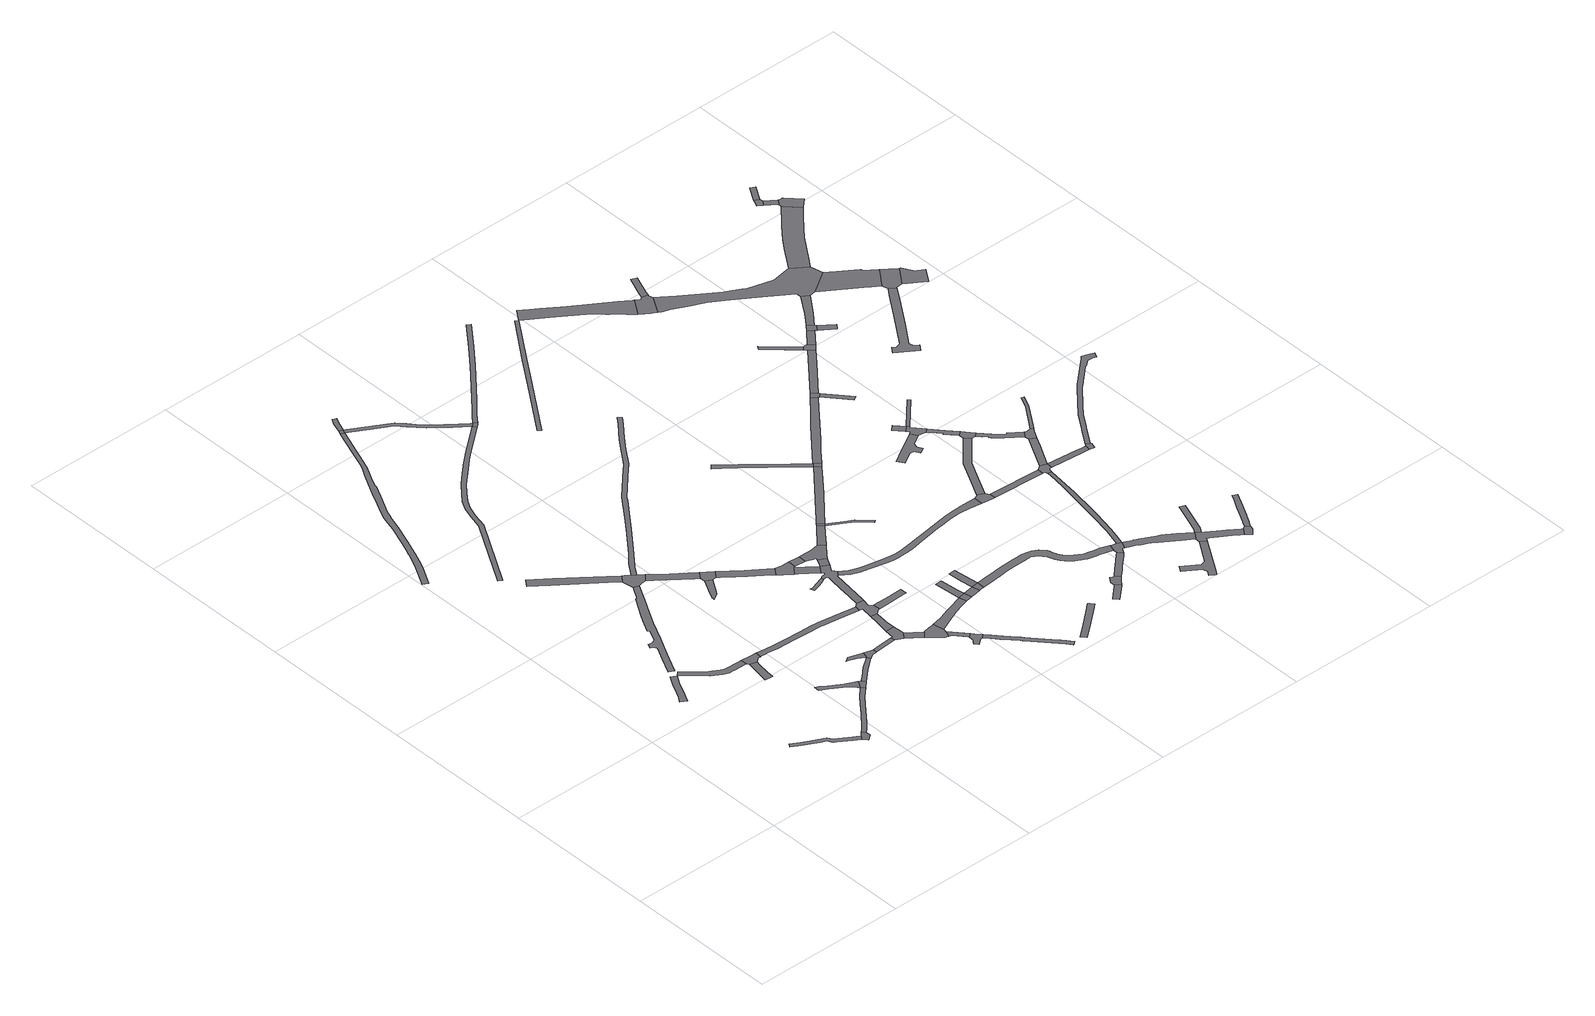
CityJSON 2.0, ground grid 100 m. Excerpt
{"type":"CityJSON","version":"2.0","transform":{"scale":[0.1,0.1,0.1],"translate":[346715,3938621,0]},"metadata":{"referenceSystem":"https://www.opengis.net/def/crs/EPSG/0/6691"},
"CityObjects":{
"road1":{"type":"Road","attributes":{"RoadStructureAttribute.sectionType":"1"},"geometry":[{"type":"MultiSurface","lod":"1","boundaries":[[[0,1,2,3,4,5,6,7,8,9,10,11,12,13,14,15,16,17]]]}]},
"road2":{"type":"Road","attributes":{"RoadStructureAttribute.sectionType":"1"},"geometry":[{"type":"MultiSurface","lod":"1","boundaries":[[[18,19,20,21,22,23,24,25,26,27,28,29,30,31,32,33,34,35,36,37,38,39,22,40,41,42,43,44,45,46,47]]]}]},
"road3":{"type":"Road","geometry":[{"type":"MultiSurface","lod":"1","boundaries":[[[16,48,49,50,51,52,53,54,55,17]]]}]},
"road4":{"type":"Road","attributes":{"RoadStructureAttribute.sectionType":"1"},"geometry":[{"type":"MultiSurface","lod":"1","boundaries":[[[56,57,58,59,60,61,52,51,62,63,64,65,66,67,68,69,70]]]}]},
"road5":{"type":"Road","attributes":{"RoadStructureAttribute.sectionType":"1"},"geometry":[{"type":"MultiSurface","lod":"1","boundaries":[[[71,72,73,74,75,76,77,78]]]}]},
"road6":{"type":"Road","attributes":{"RoadStructureAttribute.sectionType":"1"},"geometry":[{"type":"MultiSurface","lod":"1","boundaries":[[[79,80,81,82,83,84,85,86,87,88,89,90,91,92,93,94,95,96,97,98,99,100,101,102,103,104]]]}]},
"road7":{"type":"Road","geometry":[{"type":"MultiSurface","lod":"1","boundaries":[[[105,106,107,108,109,33,32,71,78]]]}]},
"road8":{"type":"Road","attributes":{"RoadStructureAttribute.sectionType":"1"},"geometry":[{"type":"MultiSurface","lod":"1","boundaries":[[[110,111,112,113,114,115,116,117,118,119,120,121,122,123,124,125,70,126]]]}]},
"road9":{"type":"Road","attributes":{"RoadStructureAttribute.sectionType":"1"},"geometry":[{"type":"MultiSurface","lod":"1","boundaries":[[[127,128,129,130,131,132,133,134,135,136]]]}]},
"road10":{"type":"Road","geometry":[{"type":"MultiSurface","lod":"1","boundaries":[[[70,69,137,138,139,126]]]}]},
"road11":{"type":"Road","attributes":{"RoadStructureAttribute.sectionType":"1"},"geometry":[{"type":"MultiSurface","lod":"1","boundaries":[[[140,141,142,139,138,143,144,145,146,147,148]]]}]},
"road12":{"type":"Road","geometry":[{"type":"MultiSurface","lod":"1","boundaries":[[[149,150,151,152,153,154,132,131,79,104]]]}]},
"road13":{"type":"Road","attributes":{"RoadStructureAttribute.sectionType":"1"},"geometry":[{"type":"MultiSurface","lod":"1","boundaries":[[[155,156,157,158,159,160,161,162,163,148]]]}]},
"road14":{"type":"Road","attributes":{"RoadStructureAttribute.sectionType":"1"},"geometry":[{"type":"MultiSurface","lod":"1","boundaries":[[[164,165,166,167,168,169,170,171,172,173,174,175,176,177,178,179,180,181,182,183,184,185,186,187,188,108,107]]]}]},
"road15":{"type":"Road","geometry":[{"type":"MultiSurface","lod":"1","boundaries":[[[148,147,189,190,191,192,193,155]]]}]},
"road16":{"type":"Road","attributes":{"RoadStructureAttribute.sectionType":"1"},"geometry":[{"type":"MultiSurface","lod":"1","boundaries":[[[194,195,196,197,198,199,200,201,202,203,204,205,206,207,208,209,210,211,212,213,214,215,216,217,218,219,220,221,222,223,224,225,226,227,228,229,230,231,232,233,234,235,236,237,238,239,240,241,242,243,244,245,246,247,248,249,250,251,252,253,236,254]]]}]},
"road17":{"type":"Road","attributes":{"RoadStructureAttribute.sectionType":"1"},"geometry":[{"type":"MultiSurface","lod":"1","boundaries":[[[255,256,257,258,259,260,261,151,150]]]}]},
"road18":{"type":"Road","attributes":{"RoadStructureAttribute.sectionType":"1"},"geometry":[{"type":"MultiSurface","lod":"1","boundaries":[[[262,263,264,265,266,267,268,269]]]}]},
"road19":{"type":"Road","attributes":{"RoadStructureAttribute.sectionType":"1"},"geometry":[{"type":"MultiSurface","lod":"1","boundaries":[[[243,270,271,272,273,274,275,276,277,278,279,280,281,282,283,284,285,286,287,288,289,290,291,292]]]}]},
"road20":{"type":"Road","attributes":{"RoadStructureAttribute.sectionType":"1"},"geometry":[{"type":"MultiSurface","lod":"1","boundaries":[[[293,294,295,296,192,191,297,298]]]}]},
"road21":{"type":"Road","geometry":[{"type":"MultiSurface","lod":"1","boundaries":[[[299,259,258,269,268,300]]]}]},
"road22":{"type":"Road","geometry":[{"type":"MultiSurface","lod":"1","boundaries":[[[236,253,301,254]]]}]},
"road23":{"type":"Road","geometry":[{"type":"MultiSurface","lod":"1","boundaries":[[[302,303,304,305,306,307,293,298,308]]]}]},
"road24":{"type":"Road","attributes":{"RoadStructureAttribute.sectionType":"1"},"geometry":[{"type":"MultiSurface","lod":"1","boundaries":[[[309,310,301,253,311,312]]]}]},
"road25":{"type":"Road","attributes":{"RoadStructureAttribute.sectionType":"1"},"geometry":[{"type":"MultiSurface","lod":"1","boundaries":[[[313,314,315,316,317,318,319,320,299,300]]]}]},
"road26":{"type":"Road","attributes":{"RoadStructureAttribute.sectionType":"1"},"geometry":[{"type":"MultiSurface","lod":"1","boundaries":[[[321,322,323,324,302,308]]]}]},
"road27":{"type":"Road","attributes":{"RoadStructureAttribute.sectionType":"1"},"geometry":[{"type":"MultiSurface","lod":"1","boundaries":[[[325,306,305,326,327,328,329,330,331]]]}]},
"road28":{"type":"Road","geometry":[{"type":"MultiSurface","lod":"1","boundaries":[[[332,333,334,335,324,323,336,337,338,339]]]}]},
"road29":{"type":"Road","geometry":[{"type":"MultiSurface","lod":"1","boundaries":[[[340,341,342,343,178,177,344,331,330,345,346]]]}]},
"road30":{"type":"Road","geometry":[{"type":"MultiSurface","lod":"1","boundaries":[[[347,348,349,350,351,352,353,354,355,356,357]]]}]},
"road31":{"type":"Road","geometry":[{"type":"MultiSurface","lod":"1","boundaries":[[[358,359,360,361,319,318,362,363]]]}]},
"road32":{"type":"Road","attributes":{"RoadStructureAttribute.sectionType":"1"},"geometry":[{"type":"MultiSurface","lod":"1","boundaries":[[[338,364,365,366,367,339]]]}]},
"road33":{"type":"Road","geometry":[{"type":"MultiSurface","lod":"1","boundaries":[[[368,369,370,371,372,367,366,373,374,375,376,377]]]}]},
"road34":{"type":"Road","geometry":[{"type":"MultiSurface","lod":"1","boundaries":[[[378,379,380,381,382,383,384,385,386,387,347,357,388,389,390,391,392,393,343,342,394,395,396,397,398,399]]]}]},
"road35":{"type":"Road","attributes":{"RoadStructureAttribute.sectionType":"1"},"geometry":[{"type":"MultiSurface","lod":"1","boundaries":[[[400,401,402,382,381,403,404,405,358,363]]]}]},
"road36":{"type":"Road","attributes":{"RoadStructureAttribute.sectionType":"1"},"geometry":[{"type":"MultiSurface","lod":"1","boundaries":[[[406,407,408,409,410,411,412,413,340,346]]]}]},
"road37":{"type":"Road","attributes":{"RoadStructureAttribute.sectionType":"1"},"geometry":[{"type":"MultiSurface","lod":"1","boundaries":[[[414,415,360,359]]]}]},
"road38":{"type":"Road","attributes":{"RoadStructureAttribute.sectionType":"1"},"geometry":[{"type":"MultiSurface","lod":"1","boundaries":[[[416,417,418,419,420,421,422,423,424,425,426,427,428,429,430,431,432,433,434,435,436,437,438,439,440,441,442,443,444,445,153,152]]]}]},
"road39":{"type":"Road","attributes":{"RoadStructureAttribute.sectionType":"1"},"geometry":[{"type":"MultiSurface","lod":"1","boundaries":[[[446,447,448,449,450,333,332,451,452,453,454,455,456]]]}]},
"road40":{"type":"Road","attributes":{"RoadStructureAttribute.sectionType":"1"},"geometry":[{"type":"MultiSurface","lod":"1","boundaries":[[[370,457,458,459,460,461,462,463,464,465,466,467,468,469,470,471,472,473,474,475,476,477,371]]]}]},
"road41":{"type":"Road","geometry":[{"type":"MultiSurface","lod":"1","boundaries":[[[380,478,479,480,481,482,381]]]}]},
"road42":{"type":"Road","geometry":[{"type":"MultiSurface","lod":"1","boundaries":[[[483,484,485,486,487,415,414,488,489,490,480,479]]]}]},
"road43":{"type":"Road","geometry":[{"type":"MultiSurface","lod":"1","boundaries":[[[491,492,244,243,292]]]}]},
"road44":{"type":"Road","geometry":[{"type":"MultiSurface","lod":"1","boundaries":[[[455,493,494,456]]]}]},
"road45":{"type":"Road","attributes":{"RoadStructureAttribute.sectionType":"1"},"geometry":[{"type":"MultiSurface","lod":"1","boundaries":[[[494,495,496,497,498,456]]]}]},
"road46":{"type":"Road","attributes":{"RoadStructureAttribute.sectionType":"1"},"geometry":[{"type":"MultiSurface","lod":"1","boundaries":[[[499,494,493,500,501,502,503]]]}]},
"road47":{"type":"Road","attributes":{"RoadStructureAttribute.sectionType":"1"},"geometry":[{"type":"MultiSurface","lod":"1","boundaries":[[[485,484,504,505,506,507]]]}]},
"road48":{"type":"Road","geometry":[{"type":"MultiSurface","lod":"1","boundaries":[[[503,502,508,509,510]]]}]},
"road49":{"type":"Road","attributes":{"RoadStructureAttribute.sectionType":"1"},"geometry":[{"type":"MultiSurface","lod":"1","boundaries":[[[510,511,512,513,514,503]]]}]},
"road50":{"type":"Road","geometry":[{"type":"MultiSurface","lod":"1","boundaries":[[[507,506,515,516]]]}]},
"road51":{"type":"Road","attributes":{"RoadStructureAttribute.sectionType":"1"},"geometry":[{"type":"MultiSurface","lod":"1","boundaries":[[[517,518,519,520,521,522,523,524,525,526,527]]]}]},
"road52":{"type":"Road","attributes":{"RoadStructureAttribute.sectionType":"1"},"geometry":[{"type":"MultiSurface","lod":"1","boundaries":[[[506,528,529,530,531,532,533,534,515]]]}]},
"road53":{"type":"Road","attributes":{"RoadStructureAttribute.sectionType":"1"},"geometry":[{"type":"MultiSurface","lod":"1","boundaries":[[[398,535,536,537,538,539,540,541,542,543,544,545,546,547,548,549,550,551,552,553,554,555,556,557,558,559,560,561,562,563,564,565,566,567,399]]]}]},
"road54":{"type":"Road","attributes":{"RoadStructureAttribute.sectionType":"1"},"geometry":[{"type":"MultiSurface","lod":"1","boundaries":[[[568,569,570,571,572,573,574,244,492,575,576,577,578,579,580,581,582]]]}]},
"road55":{"type":"Road","attributes":{"RoadStructureAttribute.sectionType":"1"},"geometry":[{"type":"MultiSurface","lod":"1","boundaries":[[[515,583,584,585,586,587,588,589,590,516]]]}]},
"road56":{"type":"Road","attributes":{"RoadStructureAttribute.sectionType":"1"},"geometry":[{"type":"MultiSurface","lod":"1","boundaries":[[[591,592,593,594,595,596,597,598,599,600,587,601]]]}]},
"road57":{"type":"Road","attributes":{"RoadStructureAttribute.sectionType":"1"},"geometry":[{"type":"MultiSurface","lod":"1","boundaries":[[[602,603,604,605,606,607,608,609]]]}]},
"road58":{"type":"Road","attributes":{"RoadStructureAttribute.sectionType":"1"},"geometry":[{"type":"MultiSurface","lod":"1","boundaries":[[[509,610,611,612,613,614,615,616,617,618,619,620,621,622,623,624,625,626,627,628,629,630,631,632,633,634,635,636,637,638,639,640,641,642,643,644,645,646,647,648,649,650,651,652,653,654,655,656,657,658,659,660,661,662,663,664,665,666,667,668,510]]]}]},
"road59":{"type":"Road","attributes":{"RoadStructureAttribute.sectionType":"1"},"geometry":[{"type":"MultiSurface","lod":"1","boundaries":[[[669,670,671,672,673,674,675]]]}]},
"road60":{"type":"Road","attributes":{"RoadStructureAttribute.sectionType":"1"},"geometry":[{"type":"MultiSurface","lod":"1","boundaries":[[[674,676,677,678,679,680,681,675]]]}]},
"road61":{"type":"Road","geometry":[{"type":"MultiSurface","lod":"1","boundaries":[[[587,586,682,601]]]}]},
"road62":{"type":"Road","attributes":{"RoadStructureAttribute.sectionType":"1"},"geometry":[{"type":"MultiSurface","lod":"1","boundaries":[[[683,684,685,686,678,677,687,688,689,690]]]}]},
"road63":{"type":"Road","geometry":[{"type":"MultiSurface","lod":"1","boundaries":[[[691,692,693,694,555,554,695,696,697]]]}]},
"road64":{"type":"Road","geometry":[{"type":"MultiSurface","lod":"1","boundaries":[[[698,699,700,701,702,641,640,683,690]]]}]},
"road65":{"type":"Road","attributes":{"RoadStructureAttribute.sectionType":"1"},"geometry":[{"type":"MultiSurface","lod":"1","boundaries":[[[703,704,601,682,705,706,707,708,709,710]]]}]},
"road66":{"type":"Road","attributes":{"RoadStructureAttribute.sectionType":"1"},"geometry":[{"type":"MultiSurface","lod":"1","boundaries":[[[711,712,713,714,715,716,717,718,719,720,721,722,723,724]]]}]},
"road67":{"type":"Road","attributes":{"RoadStructureAttribute.sectionType":"1"},"geometry":[{"type":"MultiSurface","lod":"1","boundaries":[[[725,726,727,728,729,730,731,732,733,734,735]]]}]},
"road68":{"type":"Road","attributes":{"RoadStructureAttribute.sectionType":"1"},"geometry":[{"type":"MultiSurface","lod":"1","boundaries":[[[699,736,737,738,739,740,741,742,743,744,745,746,747,748,749,750,751,752,753,754,755,700]]]}]},
"road69":{"type":"Road","attributes":{"RoadStructureAttribute.sectionType":"1"},"geometry":[{"type":"MultiSurface","lod":"1","boundaries":[[[756,757,758,759,691,697]]]}]},
"road70":{"type":"Road","attributes":{"RoadStructureAttribute.sectionType":"1"},"geometry":[{"type":"MultiSurface","lod":"1","boundaries":[[[760,761,762,763,764,765,766,767,701,700,768,769,770,771,772,773,774,775]]]}]},
"road71":{"type":"Road","attributes":{"RoadStructureAttribute.sectionType":"1"},"geometry":[{"type":"MultiSurface","lod":"1","boundaries":[[[776,777,693,692,778,779,780,781,782]]]}]},
"road72":{"type":"Road","attributes":{"function":"3","RoadStructureAttribute.sectionType":"1"},"geometry":[{"type":"MultiSurface","lod":"1","boundaries":[[[783,784,785,786,787,788,789,790,608,791,792,793,794,795,796,797,798]]]}]},
"road73":{"type":"Road","geometry":[{"type":"MultiSurface","lod":"1","boundaries":[[[799,800,801,802]]]}]},
"road74":{"type":"Road","geometry":[{"type":"MultiSurface","lod":"1","boundaries":[[[709,803,804,805,806,710]]]}]},
"road75":{"type":"Road","geometry":[{"type":"MultiSurface","lod":"1","boundaries":[[[801,807,808,735,734,809,810,811,812,813,814,802]]]}]},
"road76":{"type":"Road","attributes":{"RoadStructureAttribute.sectionType":"1"},"geometry":[{"type":"MultiSurface","lod":"1","boundaries":[[[815,816,804,803]]]}]},
"road77":{"type":"Road","attributes":{"RoadStructureAttribute.sectionType":"1"},"geometry":[{"type":"MultiSurface","lod":"1","boundaries":[[[810,817,818,819,820,821,822,811]]]}]},
"road78":{"type":"Road","geometry":[{"type":"MultiSurface","lod":"1","boundaries":[[[823,758,757,824,825,760,775,826,827,828,829,830,831]]]}]},
"road79":{"type":"Road","geometry":[{"type":"MultiSurface","lod":"1","boundaries":[[[723,832,833,834,835,836,837,838,839,840,841,842,843,844,845,846,847,848,849,850,745,744,851,724]]]}]},
"road80":{"type":"Road","attributes":{"RoadStructureAttribute.sectionType":"1"},"geometry":[{"type":"MultiSurface","lod":"1","boundaries":[[[850,852,853,854,855,856,745]]]}]},
"road81":{"type":"Road","attributes":{"RoadStructureAttribute.sectionType":"1"},"geometry":[{"type":"MultiSurface","lod":"1","boundaries":[[[814,857,858,802]]]}]},
"road82":{"type":"Road","geometry":[{"type":"MultiSurface","lod":"1","boundaries":[[[859,821,820,782,781,860,861]]]}]},
"road83":{"type":"Road","attributes":{"RoadStructureAttribute.sectionType":"1"},"geometry":[{"type":"MultiSurface","lod":"1","boundaries":[[[806,805,862,863,864,865,866]]]}]},
"road84":{"type":"Road","geometry":[{"type":"MultiSurface","lod":"1","boundaries":[[[867,868,869,870,871,783,798,872,873,874,875,876,877]]]}]},
"road85":{"type":"Road","geometry":[{"type":"MultiSurface","lod":"1","boundaries":[[[878,879,880,844,843,881,882,883,884]]]}]},
"road86":{"type":"Road","attributes":{"RoadStructureAttribute.sectionType":"1"},"geometry":[{"type":"MultiSurface","lod":"1","boundaries":[[[885,886,887,888,889,890,831,830]]]}]},
"road87":{"type":"Road","attributes":{"RoadStructureAttribute.sectionType":"1"},"geometry":[{"type":"MultiSurface","lod":"1","boundaries":[[[860,891,892,893,894,895,896,897,898,899,900,901,902,903,904,861]]]}]},
"road88":{"type":"Road","attributes":{"RoadStructureAttribute.sectionType":"1"},"geometry":[{"type":"MultiSurface","lod":"1","boundaries":[[[829,905,906,907,908,909,910,830]]]}]},
"road89":{"type":"Road","attributes":{"RoadStructureAttribute.sectionType":"1"},"geometry":[{"type":"MultiSurface","lod":"1","boundaries":[[[911,912,913,914,915]]]}]},
"road90":{"type":"Road","geometry":[{"type":"MultiSurface","lod":"1","boundaries":[[[888,916,917,918,919,899,898,889]]]}]},
"road91":{"type":"Road","attributes":{"RoadStructureAttribute.sectionType":"1"},"geometry":[{"type":"MultiSurface","lod":"1","boundaries":[[[920,921,922,923,869,868]]]}]},
"road92":{"type":"Road","attributes":{"RoadStructureAttribute.sectionType":"1"},"geometry":[{"type":"MultiSurface","lod":"1","boundaries":[[[924,925,926,927,928,929,930,880,879,931,932,933,934,935,936,937]]]}]},
"road93":{"type":"Road","geometry":[{"type":"MultiSurface","lod":"1","boundaries":[[[914,866,865,938,939,940,941,915]]]}]},
"road94":{"type":"Road","geometry":[{"type":"MultiSurface","lod":"1","boundaries":[[[942,943,944,945,946,908,907,947,948]]]}]},
"road95":{"type":"Road","attributes":{"RoadStructureAttribute.sectionType":"1"},"geometry":[{"type":"MultiSurface","lod":"1","boundaries":[[[941,940,949,950,951]]]}]},
"road96":{"type":"Road","attributes":{"RoadStructureAttribute.sectionType":"1"},"geometry":[{"type":"MultiSurface","lod":"1","boundaries":[[[952,953,954,955,956,957,918,917]]]}]},
"road97":{"type":"Road","geometry":[{"type":"MultiSurface","lod":"1","boundaries":[[[950,958,959,960,961,951]]]}]},
"road98":{"type":"Road","attributes":{"RoadStructureAttribute.sectionType":"1"},"geometry":[{"type":"MultiSurface","lod":"1","boundaries":[[[962,963,959,958]]]}]},
"road99":{"type":"Road","attributes":{"function":"3","RoadStructureAttribute.sectionType":"1"},"geometry":[{"type":"MultiSurface","lod":"1","boundaries":[[[964,965,966,967,968,969,970,971,972,973,877,876,974,975,976,977,978,979,980,981,982,983,984,985,986]]]}]},
"road100":{"type":"Road","geometry":[{"type":"MultiSurface","lod":"1","boundaries":[[[960,987,988,985,984,989,990,961]]]}]},
"road101":{"type":"Road","attributes":{"RoadStructureAttribute.sectionType":"1"},"geometry":[{"type":"MultiSurface","lod":"1","boundaries":[[[943,991,992,993,994,995,996,997,998,999,1000,1001,1002,1003,1004,1005,1006,1007,1008,1009,1010,1011,1012,1013,1014,1015,1016,1017,944]]]}]},
"road102":{"type":"Road","geometry":[{"type":"MultiSurface","lod":"1","boundaries":[[[1018,1019,1020,1021,1022,1023,1024,1025,1026,1027,1028,1029,1030,1031,1032]]]}]},
"road103":{"type":"Road","attributes":{"function":"3","RoadStructureAttribute.sectionType":"1"},"geometry":[{"type":"MultiSurface","lod":"1","boundaries":[[[1033,1034,1035,1036,1037,1038,1039,1040,1041,1042,964,986]]]}]},
"road104":{"type":"Road","geometry":[{"type":"MultiSurface","lod":"1","boundaries":[[[1043,1044,1045,1039,1038,1018,1032]]]}]},
"road105":{"type":"Road","attributes":{"RoadStructureAttribute.sectionType":"1"},"geometry":[{"type":"MultiSurface","lod":"1","boundaries":[[[1046,1047,1048,1049,1050,1051,1052,1053,1054,1055,1056,1057,1058,966,965]]]}]},
"road106":{"type":"Road","attributes":{"function":"3","RoadStructureAttribute.sectionType":"1"},"geometry":[{"type":"MultiSurface","lod":"1","boundaries":[[[1059,1060,1061,1045,1044,1062,1063]]]}]},
"road107":{"type":"Road","geometry":[{"type":"MultiSurface","lod":"1","boundaries":[[[1064,1065,1066,1067,1068,1069,1070]]]}]},
"road108":{"type":"Road","attributes":{"RoadStructureAttribute.sectionType":"1"},"geometry":[{"type":"MultiSurface","lod":"1","boundaries":[[[1069,1068,1071,1072]]]}]},
"road109":{"type":"Road","attributes":{"RoadStructureAttribute.sectionType":"1"},"geometry":[{"type":"MultiSurface","lod":"1","boundaries":[[[1073,1074,1064,1070]]]}]},
"road110":{"type":"Road","geometry":[{"type":"MultiSurface","lod":"1","boundaries":[[[1071,1053,1052,1075,1076,1077,1072]]]}]}
},
"vertices":[
[875,279,0],[837,304,0],[835,305,0],[765,348,0],[744,378,0],[644,430,0],[594,456,0],[555,481,0],[540,460,0],[579,432,0],[690,376,0],[727,357,0],[743,327,0],[777,306,0],[788,299,0],[839,265,0],[878,239,0],[893,262,0],
[402,1153,0],[413,1176,0],[436,1215,0],[470,1289,0],[503,1344,0],[609,1252,0],[637,1227,0],[638,1227,0],[640,1225,0],[639,1222,0],[698,1185,0],[736,1170,0],[761,1169,0],[772,1169,0],[857,1166,0],[858,1206,0],[839,1207,0],[740,1211,0],[716,1221,0],[677,1246,0],[661,1256,0],[529,1367,0],[470,1364,0],[435,1307,0],[400,1234,0],[380,1198,0],[374,1191,0],[365,1177,0],[356,1163,0],[397,1142,0],
[891,230,0],[904,212,0],[940,239,0],[939,269,0],[920,288,0],[912,281,0],[905,274,0],[904,272,0],
[1124,528,0],[1084,479,0],[1029,411,0],[957,325,0],[940,308,0],[936,304,0],[957,287,0],[973,303,0],[995,327,0],[1002,333,0],[1065,413,0],[1104,459,0],[1144,507,0],[1201,563,0],[1181,584,0],
[869,1151,0],[863,1114,0],[858,1087,0],[841,991,0],[890,986,0],[897,1037,0],[910,1115,0],[914,1139,0],
[853,2091,0],[803,2001,0],[794,2006,0],[720,1881,0],[695,1839,0],[651,1751,0],[660,1738,0],[623,1666,0],[623,1665,0],[598,1653,0],[591,1654,0],[573,1659,0],[561,1631,0],[580,1616,0],[588,1596,0],[544,1510,0],[491,1404,0],[525,1388,0],[572,1484,0],[606,1552,0],[622,1581,0],[658,1651,0],[722,1782,0],[770,1866,0],[826,1966,0],[889,2078,0],
[942,1159,0],[958,1159,0],[959,1165,0],[963,1200,0],[931,1203,0],
[1207,638,0],[1182,648,0],[1176,649,0],[1167,655,0],[1141,670,0],[1060,718,0],[1022,745,0],[996,757,0],[997,723,0],[1014,712,0],[1045,693,0],[1068,680,0],[1089,666,0],[1112,651,0],[1153,620,0],[1164,608,0],[1212,634,0],
[425,2495,0],[527,2414,0],[612,2348,0],[780,2216,0],[842,2168,0],[876,2211,0],[817,2258,0],[813,2261,0],[580,2446,0],[460,2540,0],
[1243,603,0],[1245,605,0],[1226,625,0],
[1316,707,0],[1253,649,0],[1244,641,0],[1268,627,0],[1317,672,0],[1399,737,0],[1401,738,0],[1402,738,0],[1389,758,0],
[913,2085,0],[941,2089,0],[979,2130,0],[941,2159,0],[919,2178,0],[889,2201,0],
[1402,801,0],[1393,803,0],[1371,811,0],[1311,831,0],[1283,810,0],[1300,808,0],[1322,798,0],[1344,787,0],[1365,777,0],
[967,1164,0],[993,1160,0],[1016,1158,0],[1076,1151,0],[1197,1145,0],[1242,1143,0],[1282,1141,0],[1394,1134,0],[1405,1132,0],[1441,1127,0],[1545,1112,0],[1616,1101,0],[1635,1098,0],[1641,1097,0],[1646,1134,0],[1623,1137,0],[1590,1142,0],[1399,1171,0],[1335,1175,0],[1323,1175,0],[1253,1179,0],[1228,1181,0],[1200,1182,0],[1087,1188,0],[1029,1193,0],
[1417,748,0],[1436,757,0],[1462,759,0],[1460,786,0],[1421,795,0],
[512,4024,0],[472,3915,0],[452,3874,0],[426,3827,0],[414,3805,0],[389,3758,0],[349,3680,0],[307,3595,0],[269,3520,0],[255,3486,0],[242,3454,0],[221,3372,0],[216,3359,0],[178,3255,0],[149,3182,0],[133,3143,0],[131,3138,0],[93,3050,0],[9,2897,0],[40,2879,0],[104,2993,0],[122,3031,0],[161,3122,0],[189,3192,0],[209,3244,0],[253,3360,0],[276,3442,0],[287,3471,0],[299,3502,0],[365,3629,0],[407,3712,0],[401,3715,0],[420,3752,0],[434,3778,0],[438,3787,0],[459,3826,0],[484,3874,0],[485,3876,0],[494,3900,0],[495,3903,0],[533,4007,0],[557,4069,0],[599,4181,0],[759,4090,0],[793,4071,0],[843,4043,0],[890,3990,0],[962,3908,0],[1075,3816,0],[1158,3748,0],[1180,3769,0],[1172,3775,0],[1121,3816,0],[1058,3867,0],[1000,3914,0],[994,3918,0],[942,3973,0],[906,4013,0],[863,4060,0],[610,4207,0],[574,4190,0],
[978,2059,0],[1157,1919,0],[1163,1915,0],[1181,1900,0],[1214,1943,0],[1166,1980,0],[1044,2075,0],
[1130,1760,0],[1114,1729,0],[1114,1714,0],[1113,1710,0],[1156,1736,0],[1165,1750,0],[1224,1843,0],[1184,1867,0],
[1043,3655,0],[978,3602,0],[923,3557,0],[908,3543,0],[836,3475,0],[772,3415,0],[760,3400,0],[667,3292,0],[637,3233,0],[613,3162,0],[590,3070,0],[338,2636,0],[363,2622,0],[617,3059,0],[639,3153,0],[664,3221,0],[691,3273,0],[740,3333,0],[788,3391,0],[858,3457,0],[946,3541,0],[996,3582,0],[1175,3727,0],
[1604,798,0],[1553,794,0],[1495,790,0],[1490,789,0],[1547,765,0],[1607,770,0],
[1285,1890,0],[1251,1847,0],
[584,4216,0],
[1686,788,0],[1685,814,0],[1685,833,0],[1683,860,0],[1627,860,0],[1619,800,0],[1655,746,0],
[628,4317,0],[608,4282,0],[637,4277,0],[651,4305,0],
[1269,1832,0],[1337,1779,0],[1389,1737,0],[1494,1655,0],[1496,1653,0],[1510,1641,0],[1547,1688,0],[1412,1788,0],
[1690,721,0],[1698,716,0],[1744,676,0],[1776,713,0],
[1641,950,0],[1683,913,0],[1683,914,0],[1683,925,0],[1685,938,0],[1694,1008,0],[1651,1015,0],
[1873,658,0],[1858,730,0],[1850,729,0],[1824,723,0],[1773,651,0],[1831,600,0],[1850,593,0],[1867,636,0],
[1730,1077,0],[1709,1098,0],[1717,1145,0],[1672,1153,0],[1663,1094,0],[1719,1029,0],[1732,1030,0],
[1676,1450,0],[1662,1444,0],[1639,1436,0],[1618,1429,0],[1600,1423,0],[1585,1420,0],[1568,1419,0],[1577,1394,0],[1628,1409,0],[1658,1422,0],[1682,1434,0],
[1628,1623,0],[1640,1626,0],[1642,1677,0],[1590,1679,0],[1543,1615,0],[1592,1577,0],
[1869,586,0],[1910,538,0],[1932,512,0],[1955,532,0],
[1928,428,0],[1959,455,0],[1979,459,0],[2001,479,0],[1985,497,0],[1930,487,0],[1928,478,0],[1922,468,0],[1909,451,0],[1908,450,0],
[1766,1465,0],[1767,1466,0],[1790,1506,0],[1746,1532,0],[1708,1485,0],[1721,1475,0],[1719,1464,0],[1698,1460,0],[1687,1455,0],[1681,1452,0],[1683,1434,0],[1701,1437,0],[1713,1425,0],[1711,1415,0],[1693,1293,0],[1692,1287,0],[1720,1161,0],[1730,1219,0],[1730,1220,0],[1758,1408,0],[1763,1404,0],[1783,1435,0],
[1609,1564,0],[1654,1529,0],[1696,1495,0],[1709,1561,0],[1682,1581,0],[1648,1608,0],
[1810,1032,0],[1923,1038,0],[1937,1039,0],[1937,1060,0],[1935,1081,0],[1858,1078,0],[1848,1078,0],[1739,1077,0],
[1713,1619,0],[1715,1674,0],
[980,2216,0],[995,2235,0],[1016,2261,0],[1054,2308,0],[1196,2483,0],[1257,2563,0],[1351,2684,0],[1368,2707,0],[1545,2890,0],[1562,2907,0],[1574,2920,0],[1650,3026,0],[1712,3107,0],[1788,3201,0],[1828,3251,0],[1815,3262,0],[1807,3270,0],[1769,3221,0],[1684,3116,0],[1651,3075,0],[1550,2933,0],[1540,2924,0],[1519,2902,0],[1350,2730,0],[1237,2581,0],[1175,2500,0],[1037,2329,0],[1018,2308,0],[995,2284,0],[980,2266,0],
[2032,780,0],[2007,772,0],[1957,753,0],[1938,746,0],[1928,744,0],[1961,699,0],[2033,729,0],[2080,744,0],[2126,756,0],[2136,758,0],[2125,807,0],
[2012,422,0],[2045,383,0],[2053,374,0],[2119,298,0],[2127,290,0],[2133,283,0],[2287,106,0],[2311,73,0],[2337,93,0],[2307,129,0],[2287,152,0],[2271,170,0],[2253,191,0],[2175,281,0],[2168,289,0],[2154,305,0],[2140,321,0],[2103,364,0],[2075,395,0],[2030,446,0],[2028,449,0],
[1802,1527,0],[1820,1559,0],[1772,1587,0],[1760,1560,0],[1759,1557,0],
[1841,1585,0],[1896,1651,0],[1859,1681,0],[1807,1671,0],[1734,1674,0],[1721,1617,0],[1756,1604,0],[1776,1597,0],
[1190,3738,0],[1204,3755,0],
[2180,767,0],[2170,817,0],
[2165,868,0],[2153,987,0],[2108,983,0],[2122,844,0],
[2176,819,0],[2186,768,0],[2219,773,0],[2254,780,0],[2243,831,0],
[1902,1658,0],[1927,1688,0],[2006,1781,0],[1971,1812,0],
[2263,782,0],[2288,785,0],[2288,836,0],
[2278,931,0],[2271,1007,0],[2226,1002,0],[2235,907,0],
[2018,1795,0],[1983,1826,0],
[2512,154,0],[2618,242,0],[2643,262,0],[2640,267,0],[2625,284,0],[2618,293,0],[2606,284,0],[2570,254,0],[2472,172,0],[2386,101,0],[2412,70,0],
[2093,1729,0],[2152,1694,0],[2232,1618,0],[2245,1631,0],[2163,1708,0],[2115,1737,0],[2073,1762,0],
[1823,1366,0],[1879,1345,0],[1886,1342,0],[1958,1327,0],[2018,1312,0],[2045,1304,0],[2087,1301,0],[2122,1299,0],[2127,1299,0],[2163,1299,0],[2192,1300,0],[2231,1303,0],[2316,1320,0],[2406,1336,0],[2451,1343,0],[2479,1347,0],[2568,1359,0],[2630,1362,0],[2704,1356,0],[2783,1346,0],[2782,1403,0],[2702,1406,0],[2633,1405,0],[2626,1405,0],[2564,1399,0],[2249,1348,0],[2164,1336,0],[2126,1336,0],[2062,1344,0],[2056,1345,0],[1930,1372,0],[1892,1380,0],[1838,1400,0],
[1744,4440,0],[1616,4281,0],[1511,4152,0],[1459,4089,0],[1326,3935,0],[1263,3865,0],[1221,3816,0],[1222,3776,0],[1255,3816,0],[1296,3864,0],[1333,3903,0],[1472,4063,0],[1534,4138,0],[1640,4267,0],[1765,4424,0],
[2088,1878,0],[2196,2001,0],[2313,2140,0],[2348,2182,0],[2313,2212,0],[2063,1920,0],[2006,1853,0],[1993,1838,0],
[2147,2394,0],[2021,2505,0],[1936,2577,0],[1904,2605,0],[1882,2580,0],[1928,2542,0],[2063,2430,0],[2124,2380,0],[2140,2366,0],[2217,2298,0],[2330,2237,0],
[1763,4000,0],[1635,3817,0],[1399,3480,0],[1418,3464,0],[1665,3817,0],[1784,3987,0],[1984,4272,0],[1965,4287,0],
[2379,794,0],[2410,798,0],[2414,798,0],[2466,803,0],[2494,806,0],[2533,807,0],[2613,809,0],[2661,810,0],[2682,799,0],[2704,783,0],[2718,769,0],[2725,761,0],[2730,747,0],[2740,721,0],[2748,703,0],[2763,678,0],[2771,669,0],[2781,656,0],[2786,651,0],[2791,646,0],[2813,626,0],[2819,622,0],[2833,614,0],[2850,602,0],[2886,586,0],[2949,570,0],[2952,570,0],[2960,567,0],[2990,560,0],[3017,551,0],[3041,543,0],[3057,591,0],[2999,610,0],[2961,619,0],[2940,624,0],[2898,635,0],[2876,648,0],[2875,648,0],[2852,662,0],[2823,684,0],[2804,706,0],[2787,734,0],[2784,741,0],[2778,760,0],[2774,780,0],[2768,793,0],[2735,826,0],[2703,847,0],[2674,854,0],[2667,856,0],[2652,859,0],[2640,861,0],[2582,859,0],[2576,859,0],[2486,856,0],[2470,854,0],[2437,851,0],[2434,851,0],[2330,840,0],
[2823,301,0],[2802,282,0],[2746,228,0],[2773,199,0],[2859,281,0],[2866,287,0],[2838,316,0],
[2889,314,0],[2916,344,0],[2888,373,0],[2870,375,0],[2863,380,0],[2837,345,0],
[2368,2205,0],
[3039,519,0],[3020,500,0],[2959,441,0],[2934,417,0],[2958,385,0],[2980,406,0],[3048,472,0],[3067,490,0],
[2869,1375,0],[2854,1400,0],[2814,1421,0],[2810,1414,0],[2853,1336,0],[2862,1335,0],[2874,1334,0],
[3088,527,0],[3101,521,0],[3121,568,0],[3095,578,0],[3071,586,0],
[2625,2577,0],[2547,2492,0],[2439,2290,0],[2502,2362,0],[2599,2476,0],[2684,2576,0],[2750,2652,0],[2713,2679,0],
[3437,274,0],[3347,131,0],[3317,124,0],[3212,194,0],[3187,156,0],[3294,86,0],[3297,72,0],[3300,57,0],[3280,25,0],[3309,7,0],[3318,1,0],[3331,21,0],[3480,259,0],[3443,284,0],
[2724,1964,0],[2685,1940,0],[2711,1897,0],[2788,1943,0],[2816,1937,0],[2834,1904,0],[2873,1926,0],[2855,1959,0],[2861,1987,0],[2930,2028,0],[2904,2071,0],
[3135,506,0],[3137,506,0],[3159,496,0],[3185,482,0],[3234,457,0],[3238,454,0],[3270,432,0],[3377,360,0],[3445,315,0],[3480,360,0],[3401,419,0],[3351,456,0],[3327,468,0],[3307,479,0],[3275,494,0],[3210,526,0],[3189,536,0],[3182,540,0],[3181,540,0],[3148,556,0],
[3191,1316,0],[3210,1315,0],[3213,1355,0],[2899,1373,0],
[3232,1295,0],[3233,1273,0],[3215,1156,0],[3191,1016,0],[3170,910,0],[3157,842,0],[3128,697,0],[3096,581,0],[3140,633,0],[3156,690,0],[3173,773,0],[3189,842,0],[3200,904,0],[3227,1066,0],[3229,1073,0],[3258,1292,0],
[2946,1677,0],[2882,1553,0],[2932,1552,0],[2984,1651,0],[3108,1787,0],[3129,1809,0],[3098,1845,0],
[2578,3976,0],[2571,3982,0],[2536,4005,0],[2503,4027,0],[2267,4186,0],[2144,4271,0],[2096,4304,0],[2034,4345,0],[2127,4177,0],[2212,4121,0],[2324,4041,0],[2376,3986,0],[2391,3973,0],[2459,3916,0],[2465,3909,0],[2505,3868,0],
[2882,2190,0],[2849,2160,0],[2901,2102,0],[2935,2133,0],
[2756,2651,0],[2780,2672,0],[2774,2680,0],[2739,2709,0],
[2917,2086,0],[2915,2078,0],[2970,2023,0],[2980,2022,0],[3003,2040,0],[2986,2061,0],[2942,2113,0],[2949,2120,0],
[2882,2502,0],[2907,2519,0],
[2994,2006,0],[3043,1949,0],[3038,1943,0],[3096,1875,0],[3123,1898,0],[3067,1964,0],
[3233,1369,0],[3223,1314,0],[3228,1310,0],[3261,1311,0],[3267,1317,0],[3274,1323,0],[3284,1322,0],[3287,1360,0],[3242,1375,0],
[3489,273,0],[3492,278,0],[3494,282,0],[3498,280,0],[3502,277,0],[3505,275,0],[3507,273,0],[3573,228,0],[3614,201,0],[3649,178,0],[3652,176,0],[3670,162,0],[3701,204,0],[3693,210,0],[3662,231,0],[3625,257,0],[3603,272,0],[3525,326,0],[3508,337,0],[3443,290,0],
[3529,370,0],[3602,575,0],[3568,587,0],[3530,479,0],[3496,386,0],
[3111,2291,0],[3098,2304,0],
[3174,1838,0],[3155,1809,0],[3180,1831,0],
[2827,2741,0],[2896,2824,0],[2988,2932,0],[3022,2972,0],[2987,3002,0],
[2663,3951,0],[2665,3958,0],[2626,3968,0],[2616,3960,0],[2608,3957,0],[2535,3850,0],[2538,3847,0],[2568,3828,0],[2593,3813,0],[2602,3808,0],[2670,3925,0],
[3743,191,0],[3745,195,0],[3719,213,0],[3684,152,0],[3691,146,0],[3705,132,0],[3738,169,0],
[3289,1367,0],[3290,1368,0],[3366,1507,0],[3401,1571,0],[3361,1593,0],[3318,1515,0],
[3180,1780,0],[3184,1785,0],[3209,1756,0],[3205,1752,0],[3214,1742,0],[3251,1705,0],[3266,1690,0],[3355,1621,0],[3383,1657,0],[3307,1715,0],[3300,1707,0],[3290,1715,0],[3273,1731,0],[3238,1766,0],
[3437,1310,0],[3489,1305,0],[3545,1298,0],[3550,1335,0],[3526,1337,0],[3493,1341,0],
[2804,3211,0],[2790,3188,0],[2896,3088,0],[2970,3019,0],[2990,3040,0],
[3428,1622,0],[3444,1645,0],[3428,1656,0],[3391,1650,0],
[2672,3987,0],[2723,4110,0],[2689,4126,0],[2640,4009,0],
[3834,427,0],[3802,368,0],[3768,304,0],[3750,270,0],[3747,266,0],[3734,241,0],[3730,234,0],[3761,223,0],[3788,270,0],[3792,276,0],[3795,281,0],[3849,385,0],[3883,450,0],[3853,464,0],
[3029,2980,0],[3032,2984,0],[3052,3007,0],[3020,3042,0],
[3590,1329,0],[3586,1335,0],[3562,1351,0],[3558,1344,0],[3553,1337,0],[3572,1294,0],[3580,1292,0],
[3093,3054,0],[3135,3104,0],[3098,3132,0],
[3458,1664,0],[3555,1806,0],[3561,1819,0],[3592,1886,0],[3576,1894,0],[3539,1816,0],
[3146,3096,0],[3171,3132,0],[3164,3140,0],[3130,3169,0],
[3236,3032,0],[3262,3064,0],
[3513,3456,0],[3496,3540,0],[3398,3609,0],[3270,3587,0],[3110,3632,0],[3086,3646,0],[3022,3680,0],[2997,3696,0],[2890,3767,0],[2779,3846,0],[2621,3797,0],[2671,3777,0],[2759,3736,0],[2861,3689,0],[2881,3678,0],[2886,3676,0],[2949,3637,0],[2996,3605,0],[3120,3522,0],[3282,3413,0],[3281,3379,0],[3324,3351,0],[3365,3359,0],
[3230,3221,0],[3277,3286,0],[3196,3255,0],[3160,3205,0],
[3653,1438,0],[3667,1459,0],[3730,1552,0],[3783,1613,0],[3889,1735,0],[3901,1746,0],[4022,1856,0],[4030,1863,0],[4032,1861,0],[4073,1893,0],[4109,1890,0],[4130,1880,0],[4146,1913,0],[4123,1925,0],[4099,1934,0],[4068,1941,0],[4055,1926,0],[4010,1885,0],[3884,1769,0],[3869,1756,0],[3857,1741,0],[3789,1662,0],[3783,1656,0],[3708,1569,0],[3668,1509,0],[3638,1464,0],[3635,1460,0],
[3686,3108,0],[3653,3061,0],[3550,2912,0],[3402,2698,0],[3373,2691,0],[3348,2708,0],[3320,2667,0],[3449,2578,0],[3478,2618,0],[3448,2639,0],[3443,2669,0],[3540,2806,0],[3586,2875,0],[3667,2993,0],[3727,3080,0],
[3515,3257,0],[3518,3255,0],[3542,3239,0],[3592,3206,0],[3627,3183,0],[3677,3149,0],[3764,3265,0],[3693,3319,0],[3688,3336,0],[3578,3411,0],
[3730,3083,0],[3769,3087,0],[3853,3199,0],
[3538,3599,0],[3648,3755,0],[3700,3816,0],[3716,3835,0],[3753,3877,0],[3806,3938,0],[3826,3957,0],[3741,4047,0],[3719,4021,0],[3663,3956,0],[3625,3913,0],[3550,3824,0],[3503,3759,0],
[3916,3115,0],[3904,3123,0],[3859,3195,0],[3894,3003,0],[3954,3091,0],
[3665,4187,0],[3658,4173,0],[3646,4147,0],[3645,4141,0],[3674,4119,0],[3698,4150,0],[3694,4170,0],
[3740,4067,0],[3765,4099,0],
[3751,4268,0],[3721,4285,0],
[3880,4008,0],[3797,4095,0],[3771,4094,0]
]}
